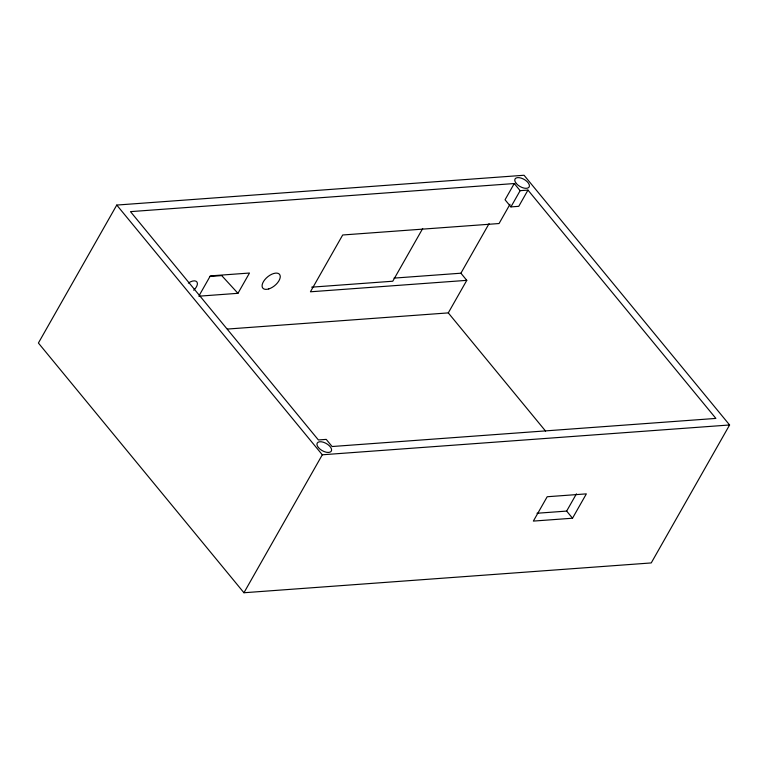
<?xml version="1.0" encoding="UTF-8"?>
<svg xmlns="http://www.w3.org/2000/svg" width="768" height="768" viewBox="0 0 768 768"><rect width="100%" height="100%" fill="white"/><g stroke="black" fill="none" stroke-linecap="round" stroke-linejoin="round"><path stroke-width="1.15" d="M116.765 205.066L38.4 343.027L243.946 592.742L651.235 562.934L729.6 424.973L524.054 175.258L116.765 205.066L322.31 454.79L729.6 424.973M199.373 295.171L210.317 275.894L249.485 273.034L237.955 293.318L198.797 296.189M422.688 228.547L392.765 281.222L311.664 287.165M243.946 592.742L322.31 454.79M393.994 278.112L460.906 273.206L489.072 223.632M514.262 183.542L505.046 199.766L510.922 206.899L518.755 206.333L527.971 190.099L715.891 418.416L332.093 446.525L326.227 439.382L318.394 439.958L130.474 211.632L514.262 183.542L520.138 190.675L527.971 190.099M227.405 329.059L448.291 312.893L466.781 280.349L460.906 273.206M510 204.269L499.046 223.536L342.691 234.989L310.426 291.792L466.781 280.349M510.922 206.899L520.138 190.675M536.976 513.254L566.65 511.085L576.442 493.834M572.525 518.218L586.349 493.872L547.19 496.742L533.357 521.088L572.525 518.218L566.65 511.085M209.846 276.47L221.712 275.597L237.955 293.318M448.291 312.893L545.568 431.078M188.362 283.066A8.659 4.502 -39.5 0 1 196.906 281.942A8.659 4.502 -39.5 0 1 193.709 290.227M268.752 288.931A10.819 5.626 -39.5 0 0 279.974 275.098A10.819 5.626 -39.5 0 0 264.797 279.696A10.819 5.626 -39.5 0 0 268.752 288.931M318.394 447.514A8.112 4.109 29.6 0 0 331.018 451.507A8.112 4.109 29.6 0 0 323.386 442.234A8.112 4.109 29.6 0 0 318.394 447.514M516.221 183.398A8.112 4.109 29.6 0 0 528.854 187.382A8.112 4.109 29.6 0 0 521.222 178.118A8.112 4.109 29.6 0 0 516.221 183.398"/></g></svg>
